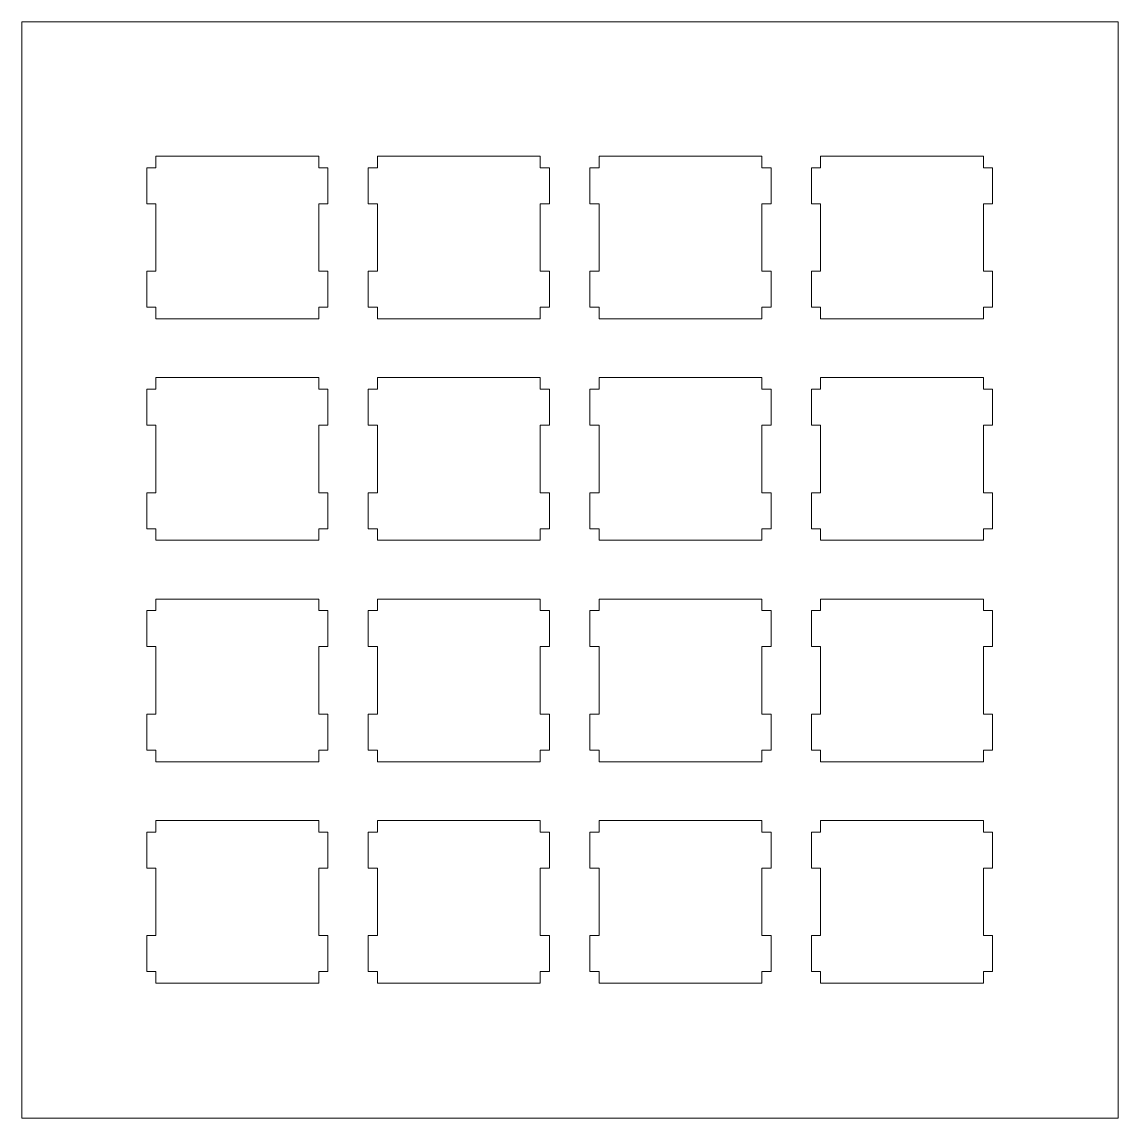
# Paper-space layout 'Layout1' of a CAD drawing. Header units: millimetres. Extents: x 0 to 94.3, y 0 to 94.3.
# The model-space entities are those that its viewports show. They can reach past a viewport. Long polylines and large blocks are cut down to what shows.
import ezdxf

# ---------------------------------------------------------------- set-up
doc = ezdxf.new("R2010")
doc.units = ezdxf.units.MM

msp = doc.modelspace()

# ---------------------------------------------------------------- linework, layer by layer
at = {"color": 18, "linetype": 'Continuous', "lineweight": 9, "true_color": 0x000000}
for points in [[(11.536, 82.706), (11.536, 81.706), (10.736, 81.706), (10.736, 78.606), (11.536, 78.606), (11.536, 72.806), (10.736, 72.806), (10.736, 69.706), (11.536, 69.706), (11.536, 68.706), (25.536, 68.706), (25.536, 69.706), (26.336, 69.706), (26.336, 72.806), (25.536, 72.806), (25.536, 78.606), (26.336, 78.606), (26.336, 81.706), (25.536, 81.706), (25.536, 82.706), (11.536, 82.706)], [(30.586, 82.706), (30.586, 81.706), (29.786, 81.706), (29.786, 78.606), (30.586, 78.606), (30.586, 72.806), (29.786, 72.806), (29.786, 69.706), (30.586, 69.706), (30.586, 68.706), (44.586, 68.706), (44.586, 69.706), (45.386, 69.706), (45.386, 72.806), (44.586, 72.806), (44.586, 78.606), (45.386, 78.606), (45.386, 81.706), (44.586, 81.706), (44.586, 82.706), (30.586, 82.706)], [(49.676, 82.706), (49.676, 81.706), (48.876, 81.706), (48.876, 78.606), (49.676, 78.606), (49.676, 72.806), (48.876, 72.806), (48.876, 69.706), (49.676, 69.706), (49.676, 68.706), (63.676, 68.706), (63.676, 69.706), (64.476, 69.706), (64.476, 72.806), (63.676, 72.806), (63.676, 78.606), (64.476, 78.606), (64.476, 81.706), (63.676, 81.706), (63.676, 82.706), (49.676, 82.706)], [(68.726, 82.706), (68.726, 81.706), (67.926, 81.706), (67.926, 78.606), (68.726, 78.606), (68.726, 72.806), (67.926, 72.806), (67.926, 69.706), (68.726, 69.706), (68.726, 68.706), (82.726, 68.706), (82.726, 69.706), (83.526, 69.706), (83.526, 72.806), (82.726, 72.806), (82.726, 78.606), (83.526, 78.606), (83.526, 81.706), (82.726, 81.706), (82.726, 82.706), (68.726, 82.706)], [(11.536, 63.656), (11.536, 62.656), (10.736, 62.656), (10.736, 59.556), (11.536, 59.556), (11.536, 53.756), (10.736, 53.756), (10.736, 50.656), (11.536, 50.656), (11.536, 49.656), (25.536, 49.656), (25.536, 50.656), (26.336, 50.656), (26.336, 53.756), (25.536, 53.756), (25.536, 59.556), (26.336, 59.556), (26.336, 62.656), (25.536, 62.656), (25.536, 63.656), (11.536, 63.656)], [(30.586, 63.656), (30.586, 62.656), (29.786, 62.656), (29.786, 59.556), (30.586, 59.556), (30.586, 53.756), (29.786, 53.756), (29.786, 50.656), (30.586, 50.656), (30.586, 49.656), (44.586, 49.656), (44.586, 50.656), (45.386, 50.656), (45.386, 53.756), (44.586, 53.756), (44.586, 59.556), (45.386, 59.556), (45.386, 62.656), (44.586, 62.656), (44.586, 63.656), (30.586, 63.656)], [(49.676, 63.656), (49.676, 62.656), (48.876, 62.656), (48.876, 59.556), (49.676, 59.556), (49.676, 53.756), (48.876, 53.756), (48.876, 50.656), (49.676, 50.656), (49.676, 49.656), (63.676, 49.656), (63.676, 50.656), (64.476, 50.656), (64.476, 53.756), (63.676, 53.756), (63.676, 59.556), (64.476, 59.556), (64.476, 62.656), (63.676, 62.656), (63.676, 63.656), (49.676, 63.656)], [(68.726, 63.656), (68.726, 62.656), (67.926, 62.656), (67.926, 59.556), (68.726, 59.556), (68.726, 53.756), (67.926, 53.756), (67.926, 50.656), (68.726, 50.656), (68.726, 49.656), (82.726, 49.656), (82.726, 50.656), (83.526, 50.656), (83.526, 53.756), (82.726, 53.756), (82.726, 59.556), (83.526, 59.556), (83.526, 62.656), (82.726, 62.656), (82.726, 63.656), (68.726, 63.656)], [(11.536, 44.606), (11.536, 43.606), (10.736, 43.606), (10.736, 40.506), (11.536, 40.506), (11.536, 34.706), (10.736, 34.706), (10.736, 31.606), (11.536, 31.606), (11.536, 30.606), (25.536, 30.606), (25.536, 31.606), (26.336, 31.606), (26.336, 34.706), (25.536, 34.706), (25.536, 40.506), (26.336, 40.506), (26.336, 43.606), (25.536, 43.606), (25.536, 44.606), (11.536, 44.606)], [(30.586, 44.606), (30.586, 43.606), (29.786, 43.606), (29.786, 40.506), (30.586, 40.506), (30.586, 34.706), (29.786, 34.706), (29.786, 31.606), (30.586, 31.606), (30.586, 30.606), (44.586, 30.606), (44.586, 31.606), (45.386, 31.606), (45.386, 34.706), (44.586, 34.706), (44.586, 40.506), (45.386, 40.506), (45.386, 43.606), (44.586, 43.606), (44.586, 44.606), (30.586, 44.606)], [(49.676, 44.606), (49.676, 43.606), (48.876, 43.606), (48.876, 40.506), (49.676, 40.506), (49.676, 34.706), (48.876, 34.706), (48.876, 31.606), (49.676, 31.606), (49.676, 30.606), (63.676, 30.606), (63.676, 31.606), (64.476, 31.606), (64.476, 34.706), (63.676, 34.706), (63.676, 40.506), (64.476, 40.506), (64.476, 43.606), (63.676, 43.606), (63.676, 44.606), (49.676, 44.606)], [(68.726, 44.606), (68.726, 43.606), (67.926, 43.606), (67.926, 40.506), (68.726, 40.506), (68.726, 34.706), (67.926, 34.706), (67.926, 31.606), (68.726, 31.606), (68.726, 30.606), (82.726, 30.606), (82.726, 31.606), (83.526, 31.606), (83.526, 34.706), (82.726, 34.706), (82.726, 40.506), (83.526, 40.506), (83.526, 43.606), (82.726, 43.606), (82.726, 44.606), (68.726, 44.606)], [(11.536, 25.556), (11.536, 24.556), (10.736, 24.556), (10.736, 21.456), (11.536, 21.456), (11.536, 15.656), (10.736, 15.656), (10.736, 12.556), (11.536, 12.556), (11.536, 11.556), (25.536, 11.556), (25.536, 12.556), (26.336, 12.556), (26.336, 15.656), (25.536, 15.656), (25.536, 21.456), (26.336, 21.456), (26.336, 24.556), (25.536, 24.556), (25.536, 25.556), (11.536, 25.556)], [(30.586, 25.556), (30.586, 24.556), (29.786, 24.556), (29.786, 21.456), (30.586, 21.456), (30.586, 15.656), (29.786, 15.656), (29.786, 12.556), (30.586, 12.556), (30.586, 11.556), (44.586, 11.556), (44.586, 12.556), (45.386, 12.556), (45.386, 15.656), (44.586, 15.656), (44.586, 21.456), (45.386, 21.456), (45.386, 24.556), (44.586, 24.556), (44.586, 25.556), (30.586, 25.556)], [(49.676, 25.556), (49.676, 24.556), (48.876, 24.556), (48.876, 21.456), (49.676, 21.456), (49.676, 15.656), (48.876, 15.656), (48.876, 12.556), (49.676, 12.556), (49.676, 11.556), (63.676, 11.556), (63.676, 12.556), (64.476, 12.556), (64.476, 15.656), (63.676, 15.656), (63.676, 21.456), (64.476, 21.456), (64.476, 24.556), (63.676, 24.556), (63.676, 25.556), (49.676, 25.556)], [(68.726, 25.556), (68.726, 24.556), (67.926, 24.556), (67.926, 21.456), (68.726, 21.456), (68.726, 15.656), (67.926, 15.656), (67.926, 12.556), (68.726, 12.556), (68.726, 11.556), (82.726, 11.556), (82.726, 12.556), (83.526, 12.556), (83.526, 15.656), (82.726, 15.656), (82.726, 21.456), (83.526, 21.456), (83.526, 24.556), (82.726, 24.556), (82.726, 25.556), (68.726, 25.556)]]:
    msp.add_lwpolyline(points, close=True, dxfattribs=at)

psp = doc.layouts.get("Layout1")

# ---------------------------------------------------------------- viewports
at = {"layer": '0'}
psp.add_viewport(center=(47.159, 47.159), size=(94.319, 94.3187), view_center_point=(47.159, 47.102), view_height=94.3187, dxfattribs=at)

doc.saveas('drawing.dxf')
